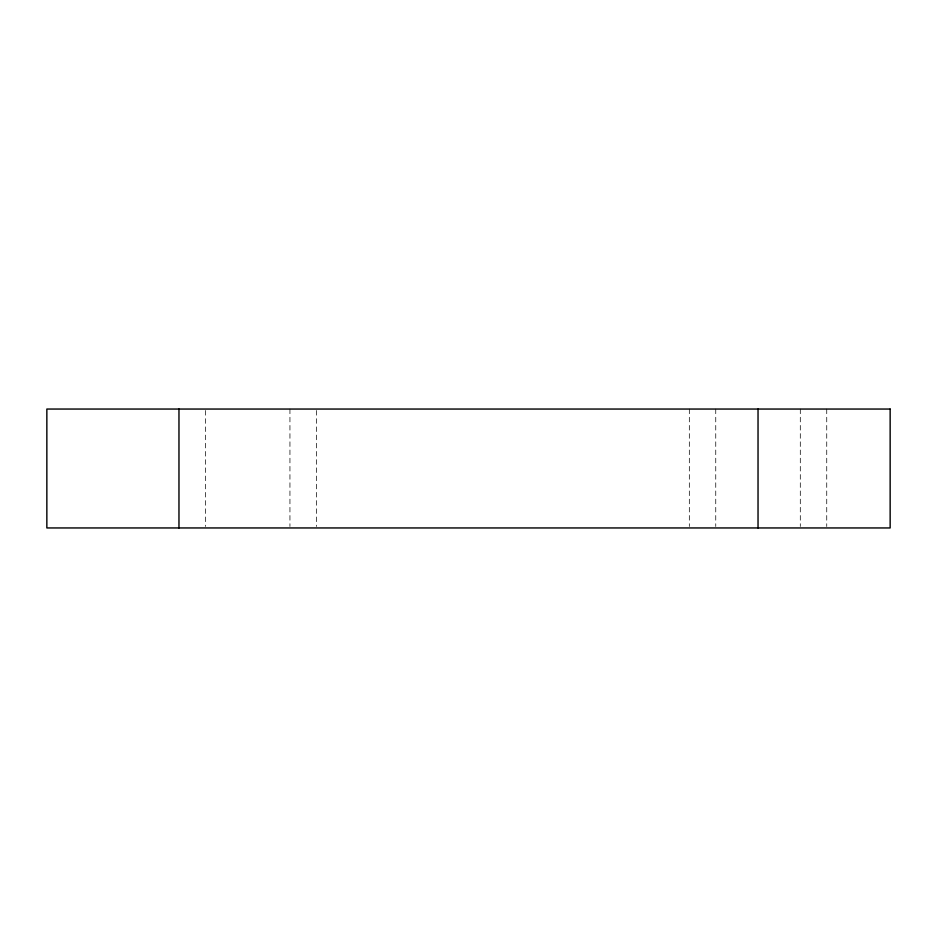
<?xml version="1.0" encoding="UTF-8"?>
<svg xmlns="http://www.w3.org/2000/svg" width="937" height="937" viewBox="0 0 937 937"><rect width="100%" height="100%" fill="white"/><g stroke="black" fill="none" stroke-linecap="round" stroke-linejoin="round"><path stroke-width="0.7" stroke-dasharray="4.68 3.51" d="M826.739 409.047L826.739 526.5M800.303 409.047L800.303 526.5M715.751 409.047L715.751 526.5M689.327 409.047L689.327 526.5M316.378 410.5L316.378 526.5M289.943 409.047L289.943 526.5M205.39 410.5L205.39 526.5"/><path stroke-width="1.41" d="M758.033 409.047L758.033 527.953M178.967 409.047L178.967 527.953M890.15 409.047L46.85 409.047L46.85 527.953L890.15 527.953L890.15 409.047"/></g></svg>
